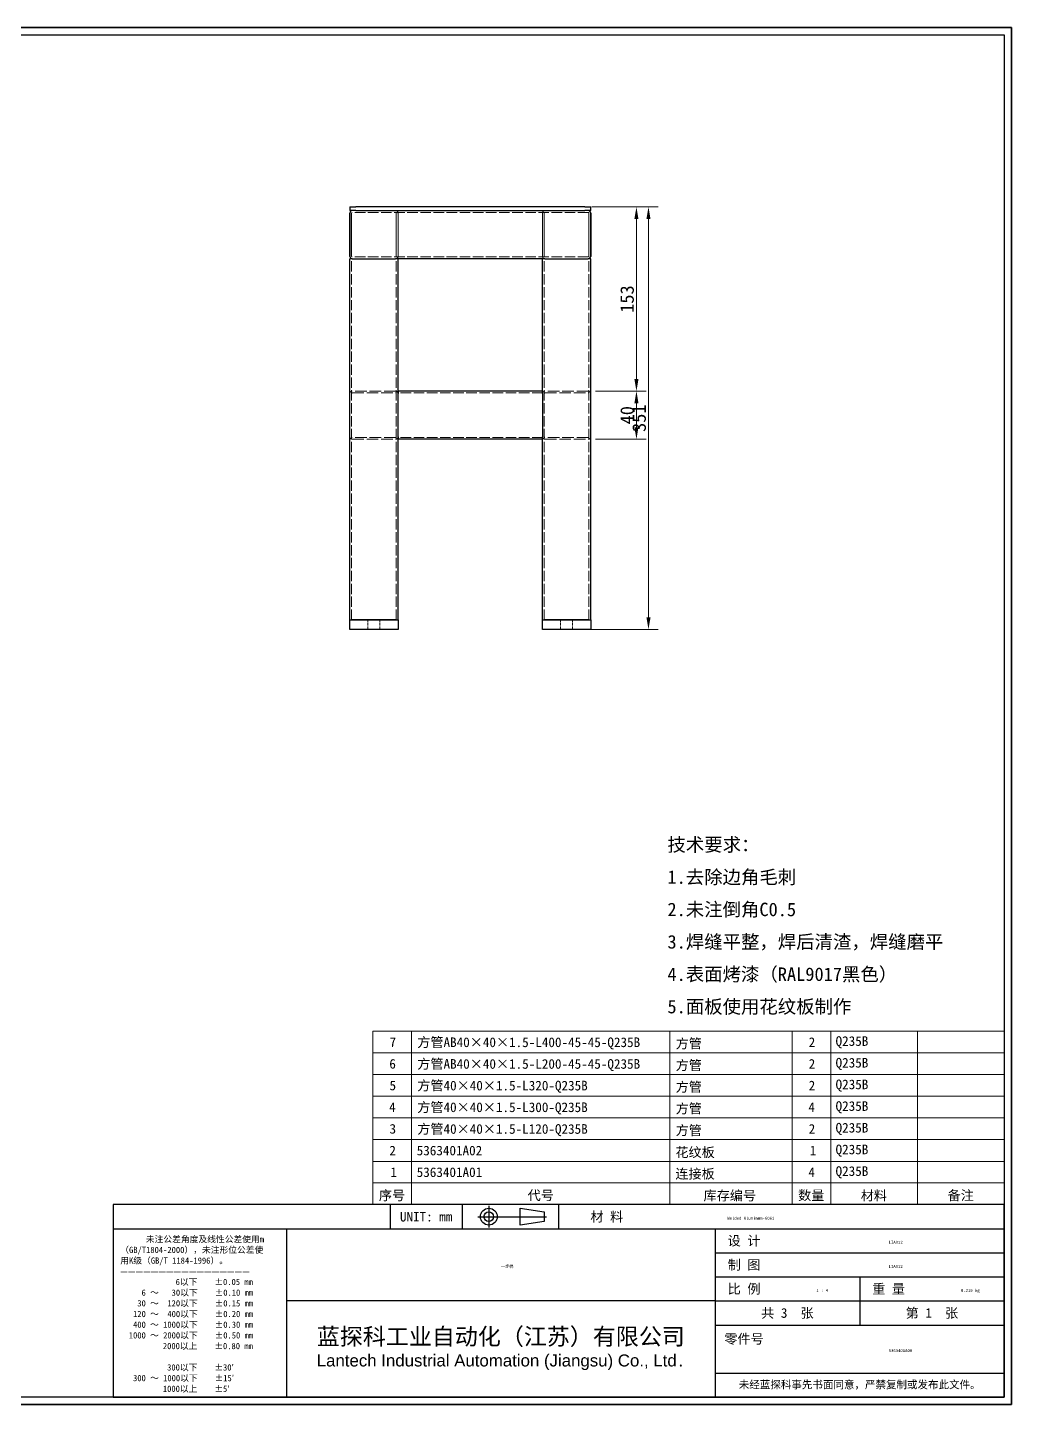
# Model space of a CAD drawing. Header units: millimetres. Extents: x 24 to 1658, y 22 to 1166.
# Drawn here: x 841 to 1658, y 22 to 1166 of the extents above; entities that cross this region are included whole.
import ezdxf
from ezdxf.enums import TextEntityAlignment as Align

# ---------------------------------------------------------------- set-up
doc = ezdxf.new("R2018")
doc.units = ezdxf.units.MM
doc.header["$LTSCALE"] = 4
doc.linetypes.add('CHAIN', pattern=[0.3543, 0.2362, -0.0295, 0.0591, -0.0295])
doc.linetypes.add('DASHED', pattern=[0.2067, 0.1654, -0.0413])
for name, color, linetype, lineweight in [('1', 7, 'Continuous', 18), ('可见 (ISO)', 7, 'Continuous', 25), ('图框 (ISO)', 7, 'Continuous', 35), ('标题 (ISO)', 7, 'Continuous', 25)]:
    doc.layers.add(name, color=color, linetype=linetype, lineweight=lineweight)
for name, color, linetype, lineweight, true_color in [('尺寸 (ISO)', 7, 'Continuous', 18, 0x008000), ('符号 (ISO)', 7, 'Continuous', 18, 0x008000), ('隐藏 (ISO)', 5, 'DASHED', 18, 0x0000ff)]:
    doc.layers.add(name, color=color, linetype=linetype, lineweight=lineweight, true_color=true_color)
doc.styles.get("Standard").update_dxf_attribs({"font": 'simfang.ttf'})
doc.styles.add('文本样式164', font='SimSun.ttf')
doc.styles.add('最新国标', font='simfang.ttf')
doc.styles.add('注释文本 (ISO)', font='simfang.ttf')
doc.dimstyles.new('默认 (GB)', dxfattribs={"dimscale": 4, "dimtxt": 2.8, "dimasz": 2.5, "dimexe": 2, "dimexo": 1.5, "dimgap": 0.5, "dimtad": 1, "dimtoh": 1, "dimdsep": 46, "dimtxsty": '最新国标', "dimcen": 0.09, "dimdle": 10, "dimclrd": 256, "dimclre": 256, "dimclrt": 256, "dimaunit": 1, "dimadec": 3, "dimazin": 2, "dimtfac": 0.535714, "dimtdec": 3, "dimtmove": 0, "dimatfit": 3, "dimfxl": 0, "dimtolj": 1, "dimlwd": -1, "dimlwe": -1, "dimarcsym": 0})

# ---------------------------------------------------------------- blocks, each defined once
blk = doc.blocks.new('图框 最新国标')
at = {"layer": '图框 (ISO)'}
for p, q in [((6, 291.5), (414.5, 291.5)), ((414.5, 291.5), (414.5, 5.5)), ((414.5, 5.5), (6, 5.5))]:
    blk.add_line(p, q, dxfattribs=at)
at = {"layer": '图框 (ISO)', "color": 7, "linetype": 'Continuous', "lineweight": 25}
for p, q in [((18, 290), (413, 290)), ((18, 290), (413, 290)), ((413, 290), (413, 7)), ((413, 290), (413, 7)), ((413, 7), (6, 7)), ((413, 7), (18, 7))]:
    blk.add_line(p, q, dxfattribs=at)
at = {"layer": '图框 (ISO)', "lineweight": 30}
blk.add_attdef('零件代号', text='', height=2.5, rotation=180, dxfattribs=at).set_placement((35.5, 286), align=Align.MIDDLE_CENTER)
blk = doc.blocks.new('标题栏 最新国标')
at = {"layer": '标题 (ISO)'}
for p, q in [((381.98, -183.84), (196.98, -183.84)), ((196.98, -183.84), (196.98, -223.84)), ((254.48, -183.84), (254.48, -188.84)), ((269.48, -183.84), (269.48, -188.84)), ((281.48, -188.09), (281.48, -184.59)), ((281.48, -184.59), (286.48, -185.34)), ((286.48, -185.34), (286.48, -187.34)), ((289.48, -183.84), (289.48, -188.84)), ((381.98, -223.84), (381.98, -183.84)), ((383.48, -183.84), (383.48, -225.34)), ((286.48, -187.34), (281.48, -188.09)), ((196.98, -188.84), (381.98, -188.84)), ((232.98, -188.84), (232.98, -223.84)), ((321.98, -188.84), (321.98, -223.84)), ((321.98, -193.84), (381.98, -193.84)), ((321.98, -198.84), (381.98, -198.84)), ((351.98, -198.84), (351.98, -208.84)), ((321.98, -203.84), (232.98, -203.84)), ((321.98, -203.84), (381.98, -203.84)), ((321.98, -208.84), (381.98, -208.84)), ((321.98, -218.84), (381.98, -218.84)), ((196.98, -223.84), (381.98, -223.84)), ((383.48, -225.34), (196.98, -225.34))]:
    blk.add_line(p, q, dxfattribs=at)
at = {"layer": '标题 (ISO)', "linetype": 'CHAIN', "ltscale": 5.000333}
blk.add_line((274.98, -184.09), (274.98, -188.59), dxfattribs=at)
at = {"layer": '标题 (ISO)', "linetype": 'CHAIN', "ltscale": 15.834605}
blk.add_line((272.73, -186.34), (286.98, -186.34), dxfattribs=at)
at = {"layer": '标题 (ISO)'}
for radius in [1.75, 1]:
    blk.add_circle((274.98, -186.34), radius, dxfattribs=at)
at = {"layer": '1', "style": '文本样式164'}
for s, p in [('UNIT: mm', (261.98, -186.34)), ('材 料', (299.48, -186.34)), ('设 计', (327.98, -191.34)), ('制 图', (327.98, -196.34)), ('比 例', (327.98, -201.34)), ('重 量', (357.98, -201.34)), ('共 3  张', (336.98, -206.34)), ('第 1  张', (366.98, -206.34))]:
    blk.add_text(s, height=2, dxfattribs=at).set_placement(p, align=Align.MIDDLE_CENTER)
at = {"layer": '标题 (ISO)', "style": '注释文本 (ISO)'}
for s, insert, char_height, attachment_point, line_spacing_factor in [('\\fSimSun|b0|i0;{\\H1.3000;      未注公差角度及线性公差使用m\\P}\\fSimSun|b0|i0;{\\H1.3000;（GB/T1804-2000），未注形位公差使\\P}\\fSimSun|b0|i0;{\\H1.3000;用K级（GB/T 1184-1996）。\\P}\\fSimSun|b0|i0;{\\H1.3000;—————————————————\\P}\\fSimSun|b0|i0;{\\H1.3000;             6以下    ±0.05 mm\\P}\\fSimSun|b0|i0;{\\H1.3000;     6 ～   30以下    ±0.10 mm\\P}\\fSimSun|b0|i0;{\\H1.3000;    30 ～  120以下    ±0.15 mm\\P}\\fSimSun|b0|i0;{\\H1.3000;   120 ～  400以下    ±0.20 mm\\P}\\fSimSun|b0|i0;{\\H1.3000;   400 ～ 1000以下    ±0.30 mm\\P}\\fSimSun|b0|i0;{\\H1.3000;  1000 ～ 2000以下    ±0.50 mm\\P}\\fSimSun|b0|i0;{\\H1.3000;          2000以上    ±0.80 mm\\P}\\fSimSun|b0|i0;{\\H1.3000;\\P}\\fSimSun|b0|i0;{\\H1.3000;           300以下    ±30′\\P}\\fSimSun|b0|i0;{\\H1.3000;   300 ～ 1000以下    ±15′\\P}\\fSimSun|b0|i0;{\\H1.3000;          1000以上    ±5′}', (198.48, -206.63), 1.3, 4, 1.023913), ('\\pxsm0.94;\\fMicrosoft YaHei|b0|i0;{\\H3.5000;蓝探科工业自动化（江苏）有限公司\\P}\\fArial|b0|i0;{\\H2.5000;Lantech Industrial Automation (Jiangsu) Co., Ltd}\\fFangSong|b0|i0;{\\H2.5000;.}', (277.48, -213.84), 2, 5, 0.978695)]:
    blk.add_mtext(s, dxfattribs=dict(at, insert=insert, char_height=char_height, attachment_point=attachment_point, line_spacing_factor=line_spacing_factor))
at = {"layer": '标题 (ISO)', "attachment_point": 5, "style": '注释文本 (ISO)'}
for s, insert, char_height in [('\\fFangSong|b0|i0;零件号', (327.98, -211.84), 2), ('\\fSimSun|b0|i0;{\\H1.6000;未经蓝探科事先书面同意，严禁复制或发布此文件。}', (351.98, -221.34), 1.6)]:
    blk.add_mtext(s, dxfattribs=dict(at, insert=insert, char_height=char_height))
at = {"layer": '标题 (ISO)', "lineweight": 30, "flags": 104}
for tag, height, p in [('材料', 2, (324.48, -186.34)), ('设计人', 2, (357.98, -191.34)), ('库存编号', 3.5, (277.48, -196.34)), ('设计人', 2, (357.98, -196.34)), ('视图比例', 2, (342.98, -201.34)), ('质量\\P3;', 2, (372.98, -201.34)), ('零件代号', 3.5, (357.98, -213.84))]:
    blk.add_attdef(tag, text='', height=height, dxfattribs=at).set_placement(p, align=Align.MIDDLE_CENTER)
blk = doc.blocks.new('明细栏')
at = {"layer": '符号 (ISO)'}
for p, q in [((413, 83.01), (281.96, 83.01)), ((281.96, 83.01), (281.96, 51.5)), ((289.96, 83.01), (289.96, 51.5)), ((343.6, 83.01), (343.6, 51.5)), ((369, 83.01), (369, 51.5)), ((377, 83.01), (377, 51.5)), ((395, 83.01), (395, 51.5)), ((413, 83.01), (413, 51.5)), ((413, 78.51), (281.96, 78.51)), ((413, 74.01), (281.96, 74.01)), ((413, 69.51), (281.96, 69.51)), ((413, 65.01), (281.96, 65.01)), ((413, 60.51), (281.96, 60.51)), ((413, 56), (281.96, 56)), ((413, 51.5), (281.96, 51.5)), ((281.96, 47), (281.96, 51.5)), ((289.96, 47), (289.96, 51.5)), ((343.6, 47), (343.6, 51.5)), ((369, 47), (369, 51.5)), ((377, 47), (377, 51.5)), ((395, 47), (395, 51.5)), ((413, 47), (413, 51.5)), ((413, 47), (281.96, 47))]:
    blk.add_line(p, q, dxfattribs=at)
at = {"layer": '符号 (ISO)', "char_height": 2, "attachment_point": 7, "style": '注释文本 (ISO)'}
for s, insert in [('7', (285.4, 79.74)), ('方管AB40×40×1.5-L400-45-45-Q235B', (291.15, 79.23)), ('方管', (344.79, 79.23)), ('2', (372.41, 79.75)), ('Q235B', (377.99, 79.48)), ('6', (285.35, 75.23)), ('方管AB40×40×1.5-L200-45-45-Q235B', (291.15, 74.73)), ('方管', (344.79, 74.73)), ('2', (372.41, 75.25)), ('Q235B', (377.99, 74.98)), ('5', (285.39, 70.74)), ('方管40×40×1.5-L320-Q235B', (291.15, 70.23)), ('方管', (344.79, 70.23)), ('2', (372.41, 70.75)), ('Q235B', (377.99, 70.48)), ('4', (285.31, 66.25)), ('方管40×40×1.5-L300-Q235B', (291.15, 65.73)), ('方管', (344.79, 65.73)), ('4', (372.35, 66.25)), ('Q235B', (377.99, 65.98)), ('3', (285.39, 61.72)), ('方管40×40×1.5-L120-Q235B', (291.15, 61.22)), ('方管', (344.79, 61.22)), ('2', (372.41, 61.74)), ('Q235B', (377.99, 61.48)), ('2', (285.36, 57.24)), ('5363401A02', (291.03, 57.21)), ('花纹板', (344.74, 56.66)), ('1', (372.61, 57.24)), ('Q235B', (377.99, 56.97)), ('1', (285.56, 52.74)), ('5363401A01', (291.03, 52.71)), ('连接板', (344.73, 52.19)), ('4', (372.35, 52.74)), ('Q235B', (377.99, 52.47)), ('序号', (283.18, 47.7)), ('代号', (314.06, 47.72)), ('库存编号', (350.58, 47.65)), ('数量', (370.21, 47.71)), ('材料', (383.21, 47.67)), ('备注', (401.25, 47.72))]:
    blk.add_mtext(s, dxfattribs=dict(at, insert=insert))
blk = doc.blocks.new('*D13')
at = {"layer": 'Defpoints', "color": 0, "transparency": 16777216}
for p in [(1303.6, 1016.9), (1356.6, 1016.9), (1273.6, 665.9)]:
    blk.add_point(p, dxfattribs=at)
at = {"layer": '尺寸 (ISO)', "color": 116, "true_color": 0x00803f, "transparency": 16777216}
for p, q in [((1309.6, 1016.9), (1364.6, 1016.9)), ((1356.6, 675.9), (1356.6, 1006.9)), ((1279.6, 665.9), (1364.6, 665.9))]:
    blk.add_line(p, q, dxfattribs=at)
for points in [[(1354.9, 1006.9), (1358.3, 1006.9), (1356.6, 1016.9)], [(1354.9, 675.9), (1358.3, 675.9), (1356.6, 665.9)]]:
    blk.add_solid(points, dxfattribs=at)
at = {"layer": '尺寸 (ISO)', "transparency": 16777216, "insert": (1348.9, 841.4), "char_height": 11.2, "attachment_point": 5, "rotation": 90, "style": '最新国标'}
blk.add_mtext('\\A1;351', dxfattribs=at)
blk = doc.blocks.new('*D14')
at = {"layer": 'Defpoints', "color": 0, "transparency": 16777216}
for p in [(1303.6, 1016.9), (1306.6, 863.9), (1346.6, 863.9)]:
    blk.add_point(p, dxfattribs=at)
at = {"layer": '尺寸 (ISO)', "color": 116, "true_color": 0x00803f, "transparency": 16777216}
for p, q in [((1309.6, 1016.9), (1354.6, 1016.9)), ((1346.6, 1006.9), (1346.6, 873.9)), ((1312.6, 863.9), (1354.6, 863.9))]:
    blk.add_line(p, q, dxfattribs=at)
for points in [[(1344.9, 1006.9), (1348.3, 1006.9), (1346.6, 1016.9)], [(1344.9, 873.9), (1348.3, 873.9), (1346.6, 863.9)]]:
    blk.add_solid(points, dxfattribs=at)
at = {"layer": '尺寸 (ISO)', "transparency": 16777216, "insert": (1338.9, 940.4), "char_height": 11.2, "attachment_point": 5, "rotation": 90, "style": '最新国标'}
blk.add_mtext('\\A1;153', dxfattribs=at)
blk = doc.blocks.new('*D15')
at = {"layer": 'Defpoints', "color": 0, "transparency": 16777216}
for p in [(1306.6, 863.9), (1306.6, 823.9), (1346.6, 823.9)]:
    blk.add_point(p, dxfattribs=at)
at = {"layer": '尺寸 (ISO)', "color": 116, "true_color": 0x00803f, "transparency": 16777216}
for p, q in [((1312.6, 863.9), (1354.6, 863.9)), ((1346.6, 853.9), (1346.6, 833.9)), ((1312.6, 823.9), (1354.6, 823.9))]:
    blk.add_line(p, q, dxfattribs=at)
for points in [[(1344.9, 853.9), (1348.3, 853.9), (1346.6, 863.9)], [(1344.9, 833.9), (1348.3, 833.9), (1346.6, 823.9)]]:
    blk.add_solid(points, dxfattribs=at)
at = {"layer": '尺寸 (ISO)', "transparency": 16777216, "insert": (1338.9, 843.9), "char_height": 11.2, "attachment_point": 5, "rotation": 90, "style": '最新国标'}
blk.add_mtext('\\A1;40', dxfattribs=at)

msp = doc.modelspace()

# ---------------------------------------------------------------- linework, layer by layer
at = {"layer": '可见 (ISO)'}
for p, q in [((1108.613, 1016.904), (1113.613, 1016.904)), ((1108.613, 1016.904), (1108.613, 1013.904)), ((1113.613, 1013.904), (1108.613, 1013.904)), ((1108.613, 1011.904), (1108.613, 975.904)), ((1108.613, 975.904), (1108.613, 1011.904)), ((1303.613, 1016.904), (1113.613, 1016.904)), ((1113.613, 1013.904), (1303.613, 1013.904)), ((1303.613, 1016.904), (1308.613, 1016.904)), ((1308.613, 1013.904), (1303.613, 1013.904)), ((1308.613, 1013.904), (1308.613, 1016.904)), ((1308.613, 975.904), (1308.613, 1011.904)), ((1308.613, 1011.904), (1308.613, 975.904)), ((1110.613, 973.904), (1108.613, 973.904)), ((1108.613, 673.904), (1108.613, 973.904)), ((1110.613, 973.904), (1146.613, 973.904)), ((1148.613, 973.904), (1146.613, 973.904)), ((1148.613, 863.904), (1148.613, 973.904)), ((1268.613, 973.904), (1148.613, 973.904)), ((1270.613, 973.904), (1268.613, 973.904)), ((1268.613, 863.904), (1268.613, 973.904)), ((1270.613, 973.904), (1306.613, 973.904)), ((1308.613, 973.904), (1306.613, 973.904)), ((1308.613, 673.904), (1308.613, 973.904)), ((1268.613, 863.904), (1148.613, 863.904)), ((1148.613, 863.904), (1148.613, 861.904)), ((1148.613, 825.904), (1148.613, 861.904)), ((1268.613, 861.904), (1268.613, 863.904)), ((1268.613, 861.904), (1268.613, 825.904)), ((1148.613, 825.904), (1148.613, 823.904)), ((1148.613, 673.904), (1148.613, 823.904)), ((1268.613, 823.904), (1148.613, 823.904)), ((1268.613, 823.904), (1268.613, 825.904)), ((1268.613, 673.904), (1268.613, 823.904)), ((1108.613, 673.904), (1148.613, 673.904)), ((1108.613, 665.904), (1108.613, 673.904)), ((1148.613, 665.904), (1108.613, 665.904)), ((1146.613, 673.904), (1110.613, 673.904)), ((1148.613, 673.904), (1148.613, 665.904)), ((1268.613, 673.904), (1308.613, 673.904)), ((1268.613, 665.904), (1268.613, 673.904)), ((1308.613, 665.904), (1268.613, 665.904)), ((1306.613, 673.904), (1270.613, 673.904)), ((1308.613, 673.904), (1308.613, 665.904))]:
    msp.add_line(p, q, dxfattribs=at)
for centre, start, end in [((1110.613, 1011.904), 90, 180), ((1110.613, 1011.904), 90, 180), ((1306.613, 1011.904), 0, 90), ((1306.613, 1011.904), 0, 90), ((1110.613, 975.904), 180, 270), ((1110.613, 975.904), 180, 270), ((1306.613, 975.904), 270, 0), ((1306.613, 975.904), 270, 0)]:
    msp.add_arc(centre, 2, start, end, dxfattribs=at)
at = {"layer": '隐藏 (ISO)', "ltscale": 14.513788}
for p, q in [((1110.113, 1011.904), (1110.113, 975.904)), ((1110.113, 975.904), (1110.113, 1011.904)), ((1147.113, 975.904), (1147.113, 1011.904)), ((1147.113, 1011.904), (1147.113, 975.904)), ((1148.613, 1011.904), (1148.613, 975.904)), ((1148.613, 975.904), (1148.613, 1011.904)), ((1268.613, 975.904), (1268.613, 1011.904)), ((1268.613, 1011.904), (1268.613, 975.904)), ((1270.113, 1011.904), (1270.113, 975.904)), ((1270.113, 975.904), (1270.113, 1011.904)), ((1307.113, 975.904), (1307.113, 1011.904)), ((1307.113, 1011.904), (1307.113, 975.904)), ((1146.613, 863.904), (1110.613, 863.904)), ((1110.613, 862.404), (1146.613, 862.404)), ((1306.613, 863.904), (1270.613, 863.904)), ((1270.613, 862.404), (1306.613, 862.404)), ((1146.613, 825.404), (1110.613, 825.404)), ((1110.613, 823.904), (1146.613, 823.904)), ((1306.613, 825.404), (1270.613, 825.404)), ((1270.613, 823.904), (1306.613, 823.904))]:
    msp.add_line(p, q, dxfattribs=at)
at = {"layer": '隐藏 (ISO)', "ltscale": 13.169919}
for p, q in [((1306.613, 1012.404), (1110.613, 1012.404)), ((1306.613, 975.404), (1110.613, 975.404))]:
    msp.add_line(p, q, dxfattribs=at)
at = {"layer": '隐藏 (ISO)', "ltscale": 12.958739}
for p, q in [((1110.113, 673.904), (1110.113, 973.904)), ((1147.113, 673.904), (1147.113, 973.904)), ((1270.113, 673.904), (1270.113, 973.904)), ((1307.113, 673.904), (1307.113, 973.904))]:
    msp.add_line(p, q, dxfattribs=at)
at = {"layer": '隐藏 (ISO)', "ltscale": 13.194353}
for p, q in [((1268.613, 862.404), (1148.613, 862.404)), ((1268.613, 825.404), (1148.613, 825.404))]:
    msp.add_line(p, q, dxfattribs=at)
at = {"layer": '隐藏 (ISO)', "ltscale": 3.809293}
for p, q in [((1123.613, 665.904), (1123.613, 673.904)), ((1133.613, 665.904), (1133.613, 673.904)), ((1283.613, 665.904), (1283.613, 673.904)), ((1293.613, 665.904), (1293.613, 673.904))]:
    msp.add_line(p, q, dxfattribs=at)
at = {"layer": '隐藏 (ISO)', "ltscale": 0.45467}
for centre, start, end in [((1110.613, 1011.904), 90, 180), ((1110.613, 1011.904), 90, 180), ((1146.613, 1011.904), 0, 90), ((1146.613, 1011.904), 0, 90), ((1270.613, 1011.904), 90, 180), ((1270.613, 1011.904), 90, 180), ((1306.613, 1011.904), 0, 90), ((1306.613, 1011.904), 0, 90), ((1110.613, 975.904), 180, 270), ((1110.613, 975.904), 180, 270), ((1146.613, 975.904), 270, 0), ((1146.613, 975.904), 270, 0), ((1270.613, 975.904), 180, 270), ((1270.613, 975.904), 180, 270), ((1306.613, 975.904), 270, 0), ((1306.613, 975.904), 270, 0)]:
    msp.add_arc(centre, 0.5, start, end, dxfattribs=at)
at = {"layer": '隐藏 (ISO)', "ltscale": 1.818979}
for centre, start, end in [((1146.613, 1011.904), 0, 90), ((1146.613, 1011.904), 0, 90), ((1270.613, 1011.904), 90, 180), ((1270.613, 1011.904), 90, 180), ((1146.613, 975.904), 270, 0), ((1146.613, 975.904), 270, 0), ((1270.613, 975.904), 180, 270), ((1270.613, 975.904), 180, 270)]:
    msp.add_arc(centre, 2, start, end, dxfattribs=at)
at = {"layer": '隐藏 (ISO)', "ltscale": 1.495845}
for centre, start, end in [((1110.613, 861.904), 90, 180), ((1146.613, 861.904), 0, 90), ((1270.613, 861.904), 90, 180), ((1306.613, 861.904), 0, 90), ((1110.613, 825.904), 180, 270), ((1146.613, 825.904), 270, 0), ((1270.613, 825.904), 180, 270), ((1306.613, 825.904), 270, 0)]:
    msp.add_arc(centre, 2, start, end, dxfattribs=at)
at = {"layer": '隐藏 (ISO)', "ltscale": 0.373886}
for centre, start, end in [((1110.613, 861.904), 90, 180), ((1146.613, 861.904), 0, 90), ((1270.613, 861.904), 90, 180), ((1306.613, 861.904), 0, 90), ((1110.613, 825.904), 180, 270), ((1146.613, 825.904), 270, 0), ((1270.613, 825.904), 180, 270), ((1306.613, 825.904), 270, 0)]:
    msp.add_arc(centre, 0.5, start, end, dxfattribs=at)

# ---------------------------------------------------------------- block references
at = {"xscale": 4, "yscale": 4, "zscale": 4}
msp.add_blockref('图框 最新国标', (0, 0), dxfattribs=at)
ref = msp.add_blockref('标题栏 最新国标', (124.07, 923.377), dxfattribs=dict(xscale=4, yscale=4, zscale=4))
lines = msp.add_mtext('5363401A00', dxfattribs={"layer": '标题 (ISO)', "insert": (1556, 68), "char_height": 2.5, "attachment_point": 1})
ref.add_attrib('零件代号', '', (1556, 68), dxfattribs={"flags": 104}).embed_mtext(lines)
lines = msp.add_mtext('一步梯', dxfattribs={"layer": '标题 (ISO)', "insert": (1234, 138), "char_height": 2.5, "attachment_point": 1})
ref.add_attrib('库存编号', '', (1234, 138), dxfattribs={"flags": 104}).embed_mtext(lines)
lines = msp.add_mtext('8.219 kg', dxfattribs={"layer": '标题 (ISO)', "insert": (1616, 118), "char_height": 2.5, "attachment_point": 1})
ref.add_attrib('质量\\P3;', '', (1616, 118), dxfattribs={"flags": 104}).embed_mtext(lines)
lines = msp.add_mtext('1 : 4', dxfattribs={"layer": '标题 (ISO)', "insert": (1496, 118), "char_height": 2.5, "attachment_point": 1})
ref.add_attrib('视图比例', '', (1496, 118), dxfattribs={"flags": 104}).embed_mtext(lines)
lines = msp.add_mtext('LIA012', dxfattribs={"layer": '标题 (ISO)', "insert": (1556, 158), "char_height": 2.5, "attachment_point": 1})
ref.add_attrib('设计人', '', (1556, 158), dxfattribs={"flags": 104}).embed_mtext(lines)
lines = msp.add_mtext('LIA012', dxfattribs={"layer": '标题 (ISO)', "insert": (1556, 138), "char_height": 2.5, "attachment_point": 1})
ref.add_attrib('设计人', '', (1556, 138), dxfattribs={"flags": 104}).embed_mtext(lines)
lines = msp.add_mtext('Welded Aluminum-6061', dxfattribs={"layer": '标题 (ISO)', "insert": (1422, 178), "char_height": 2.5, "attachment_point": 1})
ref.add_attrib('材料', '', (1422, 178), dxfattribs={"flags": 104}).embed_mtext(lines)
at = {"layer": '符号 (ISO)', "xscale": 4, "yscale": 4, "zscale": 4}
msp.add_blockref('明细栏', (0, 0), dxfattribs=at)

# ---------------------------------------------------------------- texts
at = {"layer": '符号 (ISO)', "insert": (1372.351, 419.195), "char_height": 11.2, "width": 251.50877, "attachment_point": 4, "line_spacing_factor": 1.441304, "style": '注释文本 (ISO)'}
msp.add_mtext('\\fFangSong|b0|i0;{\\H11.2000;技术要求：\\P}\\fFangSong|b0|i0;{\\H11.2000;1.去除边角毛刺\\P}\\fFangSong|b0|i0;{\\H11.2000;2.未注倒角C0.5\\P}\\fFangSong|b0|i0;{\\H11.2000;3.焊缝平整，焊后清渣，焊缝磨平\\P}\\fFangSong|b0|i0;{\\H11.2000;4.表面烤漆（RAL9017黑色）\\P}\\fFangSong|b0|i0;{\\H11.2000;5.面板使用花纹板制作\\P}', dxfattribs=at)

# ---------------------------------------------------------------- dimensions: what is measured, and where the dimension line sits
at = {"layer": '尺寸 (ISO)', "color": 116, "true_color": 0x00803f}
for base, p1, p2, angle, picture, middle in [((1356.613, 1016.904), (1273.613, 665.904), (1303.613, 1016.904), 90, '*D13', (1356.613, 841.404)), ((1346.613, 863.904), (1303.613, 1016.904), (1306.613, 863.904), 270, '*D14', (1346.613, 940.404)), ((1346.613, 823.904), (1306.613, 863.904), (1306.613, 823.904), 270, '*D15', (1346.613, 843.904))]:
    dim = msp.add_linear_dim(base=base, p1=p1, p2=p2, angle=angle, dimstyle='默认 (GB)', override={"dimgap": 0.5, "dimtoh": 0, "dimdec": 2, "dimtol": 0, "dimlim": 0, "dimtp": 0, "dimtm": 0, "dimtdec": 3, "dimtofl": 0, "dimatfit": 1}, dxfattribs=at)
    dim.commit()
    dim.dimension.update_dxf_attribs({"geometry": picture, "text_midpoint": middle, "dimtype": 160})

doc.saveas('drawing.dxf')
